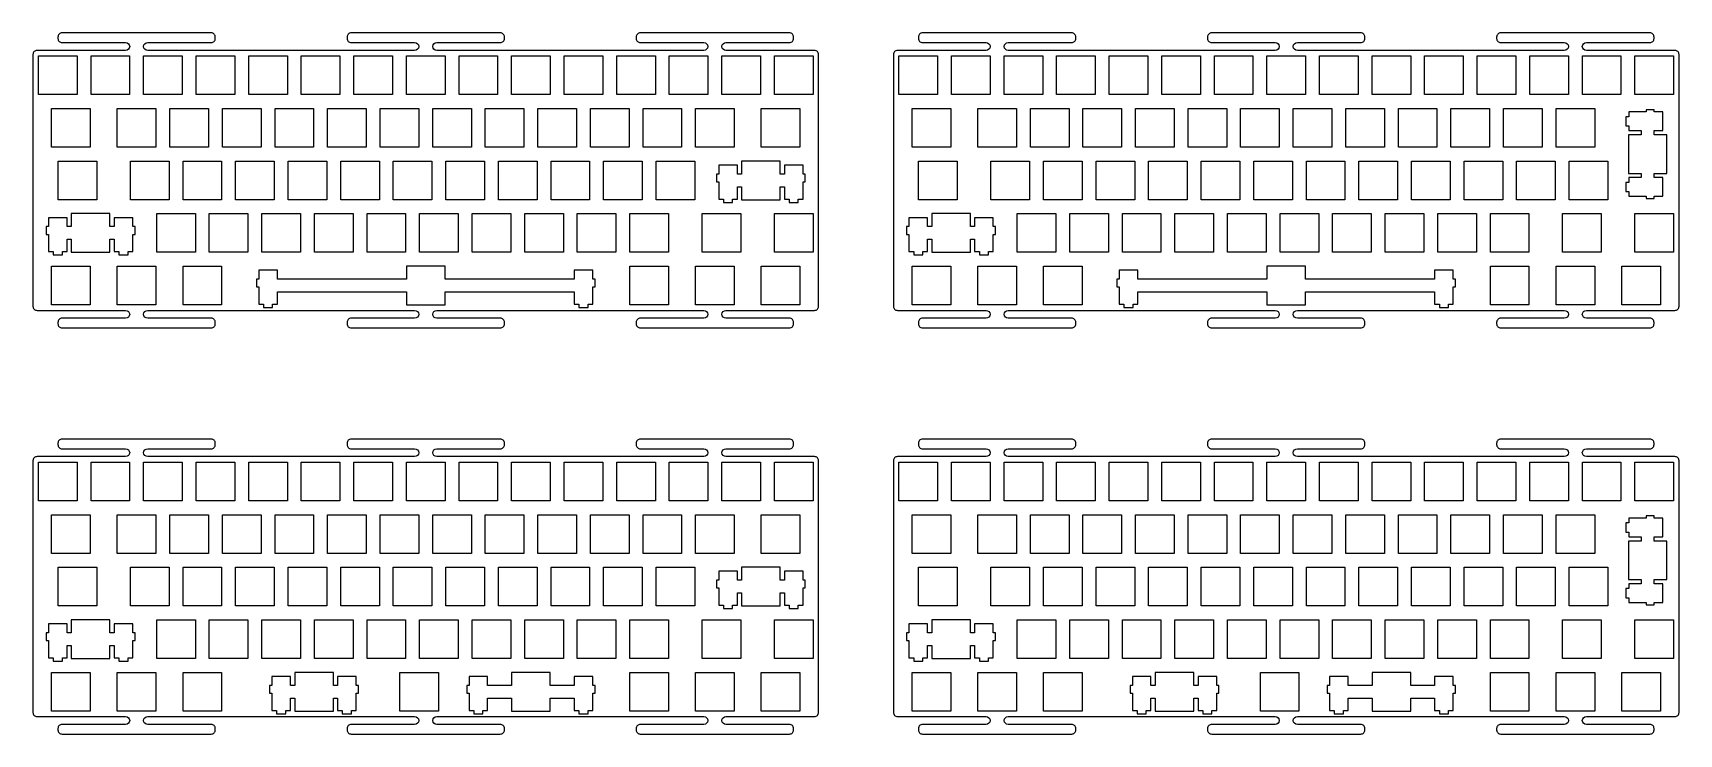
# Model space of a CAD drawing. Extents: x -303 to 932, y -145 to 109.
# Drawn here: x -303 to 293, y -145 to 109 of the extents above; entities that cross this region are included whole.
import ezdxf

# ---------------------------------------------------------------- set-up
doc = ezdxf.new("R2010")
doc.units = 0
doc.header["$MEASUREMENT"] = 0

msp = doc.modelspace()

# ---------------------------------------------------------------- linework, layer by layer
at = {"linetype": 'Continuous'}
for points in [[(-303.19, 55.76), (-303.19, 10.66), (-303.19, 10.16, 0.414214), (-301.69, 8.66), (-269.63, 8.66, -0.399638), (-268.13, 7.23, -0.399638), (-269.63, 5.81), (-292.63, 5.81, 0.414214), (-294.13, 4.31), (-294.13, 3.81, 0.414214), (-292.63, 2.31), (-265.61, 2.31), (-238.59, 2.31, 0.414214), (-237.09, 3.81), (-237.09, 4.31, 0.414214), (-238.59, 5.81), (-261.59, 5.81, -0.399638), (-263.09, 7.23, -0.399638), (-261.59, 8.66), (-164.86, 8.66, -0.399638), (-163.36, 7.23, -0.399638), (-164.86, 5.81), (-187.86, 5.81, 0.414214), (-189.36, 4.31), (-189.36, 3.81, 0.414214), (-187.86, 2.31), (-160.84, 2.31), (-133.82, 2.31, 0.414214), (-132.32, 3.81), (-132.32, 4.31, 0.414214), (-133.82, 5.81), (-156.82, 5.81, -0.399638), (-158.32, 7.23, -0.399638), (-156.82, 8.66), (-60.09, 8.66, -0.399638), (-58.59, 7.23, -0.399638), (-60.09, 5.81), (-83.09, 5.81, 0.414214), (-84.59, 4.31), (-84.59, 3.81, 0.414214), (-83.09, 2.31), (-56.07, 2.31), (-29.05, 2.31, 0.414214), (-27.55, 3.81), (-27.55, 4.31, 0.414214), (-29.05, 5.81), (-52.05, 5.81, -0.399638), (-53.55, 7.23, -0.399638), (-52.05, 8.66), (-19.99, 8.66, 0.414214), (-18.49, 10.16), (-18.49, 55.76), (-18.49, 101.36, 0.414214), (-19.99, 102.86), (-52.05, 102.86, -0.399638), (-53.55, 104.28, -0.399638), (-52.05, 105.71), (-29.05, 105.71, 0.414214), (-27.55, 107.21), (-27.55, 107.71, 0.414214), (-29.05, 109.21), (-56.07, 109.21), (-83.09, 109.21, 0.414214), (-84.59, 107.71), (-84.59, 107.21, 0.414214), (-83.09, 105.71), (-60.09, 105.71, -0.399638), (-58.59, 104.28, -0.399638), (-60.09, 102.86), (-156.82, 102.86, -0.399638), (-158.32, 104.28, -0.399638), (-156.82, 105.71), (-133.82, 105.71, 0.414214), (-132.32, 107.21), (-132.32, 107.71, 0.414214), (-133.82, 109.21), (-160.84, 109.21), (-187.86, 109.21, 0.414214), (-189.36, 107.71), (-189.36, 107.21, 0.414214), (-187.86, 105.71), (-164.86, 105.71, -0.399638), (-163.36, 104.28, -0.399638), (-164.86, 102.86), (-261.59, 102.86, -0.399638), (-263.09, 104.28, -0.399638), (-261.59, 105.71), (-238.59, 105.71, 0.414214), (-237.09, 107.21), (-237.09, 107.71, 0.414214), (-238.59, 109.21), (-265.61, 109.21), (-292.63, 109.21, 0.414214), (-294.13, 107.71), (-294.13, 107.21, 0.414214), (-292.63, 105.71), (-269.63, 105.71, -0.399638), (-268.13, 104.28, -0.399638), (-269.63, 102.86), (-301.69, 102.86, 0.414214), (-303.19, 101.36), (-303.19, 100.86)], [(8.62, 55.76), (8.62, 10.66), (8.62, 10.16, 0.414214), (10.12, 8.66), (42.18, 8.66, -0.399638), (43.68, 7.23, -0.399638), (42.18, 5.81), (19.18, 5.81, 0.414214), (17.68, 4.31), (17.68, 3.81, 0.414214), (19.18, 2.31), (46.2, 2.31), (73.22, 2.31, 0.414214), (74.72, 3.81), (74.72, 4.31, 0.414214), (73.22, 5.81), (50.22, 5.81, -0.399638), (48.72, 7.23, -0.399638), (50.22, 8.66), (146.95, 8.66, -0.399638), (148.45, 7.23, -0.399638), (146.95, 5.81), (123.95, 5.81, 0.414214), (122.45, 4.31), (122.45, 3.81, 0.414214), (123.95, 2.31), (150.97, 2.31), (177.99, 2.31, 0.414214), (179.49, 3.81), (179.49, 4.31, 0.414214), (177.99, 5.81), (154.99, 5.81, -0.399638), (153.49, 7.23, -0.399638), (154.99, 8.66), (251.72, 8.66, -0.399638), (253.22, 7.23, -0.399638), (251.72, 5.81), (228.72, 5.81, 0.414214), (227.22, 4.31), (227.22, 3.81, 0.414214), (228.72, 2.31), (255.74, 2.31), (282.76, 2.31, 0.414214), (284.26, 3.81), (284.26, 4.31, 0.414214), (282.76, 5.81), (259.76, 5.81, -0.399638), (258.26, 7.23, -0.399638), (259.76, 8.66), (291.82, 8.66, 0.414214), (293.32, 10.16), (293.32, 55.76), (293.32, 101.36, 0.414214), (291.82, 102.86), (259.76, 102.86, -0.399638), (258.26, 104.28, -0.399638), (259.76, 105.71), (282.76, 105.71, 0.414214), (284.26, 107.21), (284.26, 107.71, 0.414214), (282.76, 109.21), (255.74, 109.21), (228.72, 109.21, 0.414214), (227.22, 107.71), (227.22, 107.21, 0.414214), (228.72, 105.71), (251.72, 105.71, -0.399638), (253.22, 104.28, -0.399638), (251.72, 102.86), (154.99, 102.86, -0.399638), (153.49, 104.28, -0.399638), (154.99, 105.71), (177.99, 105.71, 0.414214), (179.49, 107.21), (179.49, 107.71, 0.414214), (177.99, 109.21), (150.97, 109.21), (123.95, 109.21, 0.414214), (122.45, 107.71), (122.45, 107.21, 0.414214), (123.95, 105.71), (146.95, 105.71, -0.399638), (148.45, 104.28, -0.399638), (146.95, 102.86), (50.22, 102.86, -0.399638), (48.72, 104.28, -0.399638), (50.22, 105.71), (73.22, 105.71, 0.414214), (74.72, 107.21), (74.72, 107.71, 0.414214), (73.22, 109.21), (46.2, 109.21), (19.18, 109.21, 0.414214), (17.68, 107.71), (17.68, 107.21, 0.414214), (19.18, 105.71), (42.18, 105.71, -0.399638), (43.68, 104.28, -0.399638), (42.18, 102.86), (10.12, 102.86, 0.414214), (8.62, 101.36), (8.62, 100.86)], [(-303.19, -91.44), (-303.19, -136.54), (-303.19, -137.04, 0.414214), (-301.69, -138.54), (-269.63, -138.54, -0.399638), (-268.13, -139.97, -0.399638), (-269.63, -141.39), (-292.63, -141.39, 0.414214), (-294.13, -142.89), (-294.13, -143.39, 0.414214), (-292.63, -144.89), (-265.61, -144.89), (-238.59, -144.89, 0.414214), (-237.09, -143.39), (-237.09, -142.89, 0.414214), (-238.59, -141.39), (-261.59, -141.39, -0.399638), (-263.09, -139.97, -0.399638), (-261.59, -138.54), (-164.86, -138.54, -0.399638), (-163.36, -139.97, -0.399638), (-164.86, -141.39), (-187.86, -141.39, 0.414214), (-189.36, -142.89), (-189.36, -143.39, 0.414214), (-187.86, -144.89), (-160.84, -144.89), (-133.82, -144.89, 0.414214), (-132.32, -143.39), (-132.32, -142.89, 0.414214), (-133.82, -141.39), (-156.82, -141.39, -0.399638), (-158.32, -139.97, -0.399638), (-156.82, -138.54), (-60.09, -138.54, -0.399638), (-58.59, -139.97, -0.399638), (-60.09, -141.39), (-83.09, -141.39, 0.414214), (-84.59, -142.89), (-84.59, -143.39, 0.414214), (-83.09, -144.89), (-56.07, -144.89), (-29.05, -144.89, 0.414214), (-27.55, -143.39), (-27.55, -142.89, 0.414214), (-29.05, -141.39), (-52.05, -141.39, -0.399638), (-53.55, -139.97, -0.399638), (-52.05, -138.54), (-19.99, -138.54, 0.414214), (-18.49, -137.04), (-18.49, -91.44), (-18.49, -45.84, 0.414214), (-19.99, -44.34), (-52.05, -44.34, -0.399638), (-53.55, -42.92, -0.399638), (-52.05, -41.49), (-29.05, -41.49, 0.414214), (-27.55, -39.99), (-27.55, -39.49, 0.414214), (-29.05, -37.99), (-56.07, -37.99), (-83.09, -37.99, 0.414214), (-84.59, -39.49), (-84.59, -39.99, 0.414214), (-83.09, -41.49), (-60.09, -41.49, -0.399638), (-58.59, -42.92, -0.399638), (-60.09, -44.34), (-156.82, -44.34, -0.399638), (-158.32, -42.92, -0.399638), (-156.82, -41.49), (-133.82, -41.49, 0.414214), (-132.32, -39.99), (-132.32, -39.49, 0.414214), (-133.82, -37.99), (-160.84, -37.99), (-187.86, -37.99, 0.414214), (-189.36, -39.49), (-189.36, -39.99, 0.414214), (-187.86, -41.49), (-164.86, -41.49, -0.399638), (-163.36, -42.92, -0.399638), (-164.86, -44.34), (-261.59, -44.34, -0.399638), (-263.09, -42.92, -0.399638), (-261.59, -41.49), (-238.59, -41.49, 0.414214), (-237.09, -39.99), (-237.09, -39.49, 0.414214), (-238.59, -37.99), (-265.61, -37.99), (-292.63, -37.99, 0.414214), (-294.13, -39.49), (-294.13, -39.99, 0.414214), (-292.63, -41.49), (-269.63, -41.49, -0.399638), (-268.13, -42.92, -0.399638), (-269.63, -44.34), (-301.69, -44.34, 0.414214), (-303.19, -45.84), (-303.19, -46.34)], [(8.62, -91.44), (8.62, -136.54), (8.62, -137.04, 0.414214), (10.12, -138.54), (42.18, -138.54, -0.399638), (43.68, -139.97, -0.399638), (42.18, -141.39), (19.18, -141.39, 0.414214), (17.68, -142.89), (17.68, -143.39, 0.414214), (19.18, -144.89), (46.2, -144.89), (73.22, -144.89, 0.414214), (74.72, -143.39), (74.72, -142.89, 0.414214), (73.22, -141.39), (50.22, -141.39, -0.399638), (48.72, -139.97, -0.399638), (50.22, -138.54), (146.95, -138.54, -0.399638), (148.45, -139.97, -0.399638), (146.95, -141.39), (123.95, -141.39, 0.414214), (122.45, -142.89), (122.45, -143.39, 0.414214), (123.95, -144.89), (150.97, -144.89), (177.99, -144.89, 0.414214), (179.49, -143.39), (179.49, -142.89, 0.414214), (177.99, -141.39), (154.99, -141.39, -0.399638), (153.49, -139.97, -0.399638), (154.99, -138.54), (251.72, -138.54, -0.399638), (253.22, -139.97, -0.399638), (251.72, -141.39), (228.72, -141.39, 0.414214), (227.22, -142.89), (227.22, -143.39, 0.414214), (228.72, -144.89), (255.74, -144.89), (282.76, -144.89, 0.414214), (284.26, -143.39), (284.26, -142.89, 0.414214), (282.76, -141.39), (259.76, -141.39, -0.399638), (258.26, -139.97, -0.399638), (259.76, -138.54), (291.82, -138.54, 0.414214), (293.32, -137.04), (293.32, -91.44), (293.32, -45.84, 0.414214), (291.82, -44.34), (259.76, -44.34, -0.399638), (258.26, -42.92, -0.399638), (259.76, -41.49), (282.76, -41.49, 0.414214), (284.26, -39.99), (284.26, -39.49, 0.414214), (282.76, -37.99), (255.74, -37.99), (228.72, -37.99, 0.414214), (227.22, -39.49), (227.22, -39.99, 0.414214), (228.72, -41.49), (251.72, -41.49, -0.399638), (253.22, -42.92, -0.399638), (251.72, -44.34), (154.99, -44.34, -0.399638), (153.49, -42.92, -0.399638), (154.99, -41.49), (177.99, -41.49, 0.414214), (179.49, -39.99), (179.49, -39.49, 0.414214), (177.99, -37.99), (150.97, -37.99), (123.95, -37.99, 0.414214), (122.45, -39.49), (122.45, -39.99, 0.414214), (123.95, -41.49), (146.95, -41.49, -0.399638), (148.45, -42.92, -0.399638), (146.95, -44.34), (50.22, -44.34, -0.399638), (48.72, -42.92, -0.399638), (50.22, -41.49), (73.22, -41.49, 0.414214), (74.72, -39.99), (74.72, -39.49, 0.414214), (73.22, -37.99), (46.2, -37.99), (19.18, -37.99, 0.414214), (17.68, -39.49), (17.68, -39.99, 0.414214), (19.18, -41.49), (42.18, -41.49, -0.399638), (43.68, -42.92, -0.399638), (42.18, -44.34), (10.12, -44.34, 0.414214), (8.62, -45.84), (8.62, -46.34)]]:
    msp.add_lwpolyline(points, format="xyb", close=True, dxfattribs=at)
at = {"color": 0}
for points in [[(-287.19, 100.86), (-287.19, 86.86), (-301.19, 86.86), (-301.19, 100.86)], [(-268.14, 100.86), (-268.14, 86.86), (-282.14, 86.86), (-282.14, 100.86)], [(-249.09, 100.86), (-249.09, 86.86), (-263.09, 86.86), (-263.09, 100.86)], [(-230.04, 100.86), (-230.04, 86.86), (-244.04, 86.86), (-244.04, 100.86)], [(-210.99, 100.86), (-210.99, 86.86), (-224.99, 86.86), (-224.99, 100.86)], [(-191.94, 100.86), (-191.94, 86.86), (-205.94, 86.86), (-205.94, 100.86)], [(-172.89, 100.86), (-172.89, 86.86), (-186.89, 86.86), (-186.89, 100.86)], [(-153.84, 100.86), (-153.84, 86.86), (-167.84, 86.86), (-167.84, 100.86)], [(-134.79, 100.86), (-134.79, 86.86), (-148.79, 86.86), (-148.79, 100.86)], [(-115.74, 100.86), (-115.74, 86.86), (-129.74, 86.86), (-129.74, 100.86)], [(-96.69, 100.86), (-96.69, 86.86), (-110.69, 86.86), (-110.69, 100.86)], [(-77.64, 100.86), (-77.64, 86.86), (-91.64, 86.86), (-91.64, 100.86)], [(-58.59, 100.86), (-58.59, 86.86), (-72.59, 86.86), (-72.59, 100.86)], [(-39.54, 100.86), (-39.54, 86.86), (-53.54, 86.86), (-53.54, 100.86)], [(-20.49, 100.86), (-20.49, 86.86), (-34.49, 86.86), (-34.49, 100.86)], [(24.62, 100.86), (24.62, 86.86), (10.62, 86.86), (10.62, 100.86)], [(10.62, 100.86), (24.62, 100.86), (24.62, 86.86), (10.62, 86.86)], [(29.67, 100.86), (43.67, 100.86), (43.67, 86.86), (29.67, 86.86)], [(48.72, 100.86), (62.72, 100.86), (62.72, 86.86), (48.72, 86.86)], [(67.77, 100.86), (81.77, 100.86), (81.77, 86.86), (67.77, 86.86)], [(86.82, 100.86), (100.82, 100.86), (100.82, 86.86), (86.82, 86.86)], [(105.87, 100.86), (119.87, 100.86), (119.87, 86.86), (105.87, 86.86)], [(124.92, 100.86), (138.92, 100.86), (138.92, 86.86), (124.92, 86.86)], [(143.97, 100.86), (157.97, 100.86), (157.97, 86.86), (143.97, 86.86)], [(163.02, 100.86), (177.02, 100.86), (177.02, 86.86), (163.02, 86.86)], [(182.07, 100.86), (196.07, 100.86), (196.07, 86.86), (182.07, 86.86)], [(201.12, 100.86), (215.12, 100.86), (215.12, 86.86), (201.12, 86.86)], [(220.17, 100.86), (234.17, 100.86), (234.17, 86.86), (220.17, 86.86)], [(239.22, 100.86), (253.22, 100.86), (253.22, 86.86), (239.22, 86.86)], [(258.27, 100.86), (272.27, 100.86), (272.27, 86.86), (258.27, 86.86)], [(277.32, 100.86), (291.32, 100.86), (291.32, 86.86), (277.32, 86.86)], [(-282.43, 81.81), (-282.43, 67.81), (-296.43, 67.81), (-296.43, 81.81)], [(-258.61, 81.81), (-258.61, 67.81), (-272.61, 67.81), (-272.61, 81.81)], [(-239.56, 81.81), (-239.56, 67.81), (-253.56, 67.81), (-253.56, 81.81)], [(-220.51, 81.81), (-220.51, 67.81), (-234.51, 67.81), (-234.51, 81.81)], [(-201.46, 81.81), (-201.46, 67.81), (-215.46, 67.81), (-215.46, 81.81)], [(-182.41, 81.81), (-182.41, 67.81), (-196.41, 67.81), (-196.41, 81.81)], [(-163.36, 81.81), (-163.36, 67.81), (-177.36, 67.81), (-177.36, 81.81)], [(-144.31, 81.81), (-144.31, 67.81), (-158.31, 67.81), (-158.31, 81.81)], [(-125.26, 81.81), (-125.26, 67.81), (-139.26, 67.81), (-139.26, 81.81)], [(-106.21, 81.81), (-106.21, 67.81), (-120.21, 67.81), (-120.21, 81.81)], [(-87.16, 81.81), (-87.16, 67.81), (-101.16, 67.81), (-101.16, 81.81)], [(-68.11, 81.81), (-68.11, 67.81), (-82.11, 67.81), (-82.11, 81.81)], [(-49.06, 81.81), (-49.06, 67.81), (-63.06, 67.81), (-63.06, 81.81)], [(-25.25, 81.81), (-25.25, 67.81), (-39.25, 67.81), (-39.25, 81.81)], [(15.38, 81.81), (29.38, 81.81), (29.38, 67.81), (15.38, 67.81)], [(39.19, 81.81), (53.19, 81.81), (53.19, 67.81), (39.19, 67.81)], [(58.24, 81.81), (72.25, 81.81), (72.25, 67.81), (58.24, 67.81)], [(77.29, 81.81), (91.3, 81.81), (91.3, 67.81), (77.29, 67.81)], [(96.34, 81.81), (110.34, 81.81), (110.34, 67.81), (96.34, 67.81)], [(115.39, 81.81), (129.4, 81.81), (129.4, 67.81), (115.39, 67.81)], [(134.44, 81.81), (148.44, 81.81), (148.44, 67.81), (134.44, 67.81)], [(153.49, 81.81), (167.5, 81.81), (167.5, 67.81), (153.49, 67.81)], [(172.54, 81.81), (186.54, 81.81), (186.54, 67.81), (172.54, 67.81)], [(191.59, 81.81), (205.59, 81.81), (205.59, 67.81), (191.59, 67.81)], [(210.64, 81.81), (224.65, 81.81), (224.65, 67.81), (210.64, 67.81)], [(229.69, 81.81), (243.69, 81.81), (243.69, 67.81), (229.69, 67.81)], [(248.74, 81.81), (262.74, 81.81), (262.74, 67.81), (248.74, 67.81)], [(281.44, 81.38), (281.44, 80.56), (275.17, 80.56), (275.17, 78.83), (273.97, 78.83), (273.97, 75.53), (275.17, 75.53), (275.17, 73.81), (279.64, 73.81), (279.64, 72.28), (274.94, 72.28), (274.94, 58.28), (279.64, 58.28), (279.64, 56.76), (275.17, 56.76), (275.17, 55.03), (273.97, 55.03), (273.97, 51.73), (275.17, 51.73), (275.17, 50.01), (281.44, 50.01), (281.44, 49.18), (284.24, 49.18), (284.24, 50.01), (287.47, 50.01), (287.47, 56.76), (284.24, 56.76), (284.24, 58.28), (288.94, 58.28), (288.94, 72.28), (284.24, 72.28), (284.24, 73.81), (287.47, 73.81), (287.47, 80.56), (284.24, 80.56), (284.24, 81.38)], [(-280.05, 62.76), (-280.05, 48.76), (-294.05, 48.76), (-294.05, 62.76)], [(-253.85, 62.76), (-253.85, 48.76), (-267.85, 48.76), (-267.85, 62.76)], [(-234.8, 62.76), (-234.8, 48.76), (-248.8, 48.76), (-248.8, 62.76)], [(-215.75, 62.76), (-215.75, 48.76), (-229.75, 48.76), (-229.75, 62.76)], [(-196.7, 62.76), (-196.7, 48.76), (-210.7, 48.76), (-210.7, 62.76)], [(-177.65, 62.76), (-177.65, 48.76), (-191.65, 48.76), (-191.65, 62.76)], [(-158.6, 62.76), (-158.6, 48.76), (-172.6, 48.76), (-172.6, 62.76)], [(-139.55, 62.76), (-139.55, 48.76), (-153.55, 48.76), (-153.55, 62.76)], [(-120.5, 62.76), (-120.5, 48.76), (-134.5, 48.76), (-134.5, 62.76)], [(-101.45, 62.76), (-101.45, 48.76), (-115.45, 48.76), (-115.45, 62.76)], [(-82.4, 62.76), (-82.4, 48.76), (-96.4, 48.76), (-96.4, 62.76)], [(-63.35, 62.76), (-63.35, 48.76), (-77.35, 48.76), (-77.35, 62.76)], [(-46.4, 58.06), (-47.92, 58.06), (-47.92, 61.29), (-54.67, 61.29), (-54.67, 58.06), (-55.5, 58.06), (-55.5, 55.26), (-54.67, 55.26), (-54.67, 48.99), (-52.95, 48.99), (-52.95, 47.79), (-49.65, 47.79), (-49.65, 48.99), (-47.92, 48.99), (-47.92, 53.46), (-46.4, 53.46), (-46.4, 48.76), (-32.4, 48.76), (-32.4, 53.46), (-30.87, 53.46), (-30.87, 48.99), (-29.15, 48.99), (-29.15, 47.79), (-25.85, 47.79), (-25.85, 48.99), (-24.12, 48.99), (-24.12, 55.26), (-23.3, 55.26), (-23.3, 58.06), (-24.12, 58.06), (-24.12, 61.29), (-30.87, 61.29), (-30.87, 58.06), (-32.4, 58.06), (-32.4, 62.76), (-46.4, 62.76)], [(17.76, 62.76), (31.76, 62.76), (31.76, 48.76), (17.76, 48.76)], [(43.96, 62.76), (57.96, 62.76), (57.96, 48.76), (43.96, 48.76)], [(63.01, 62.76), (77.01, 62.76), (77.01, 48.76), (63.01, 48.76)], [(82.06, 62.76), (96.06, 62.76), (96.06, 48.76), (82.06, 48.76)], [(101.11, 62.76), (115.11, 62.76), (115.11, 48.76), (101.11, 48.76)], [(120.16, 62.76), (134.16, 62.76), (134.16, 48.76), (120.16, 48.76)], [(139.21, 62.76), (153.21, 62.76), (153.21, 48.76), (139.21, 48.76)], [(158.26, 62.76), (172.26, 62.76), (172.26, 48.76), (158.26, 48.76)], [(177.31, 62.76), (191.31, 62.76), (191.31, 48.76), (177.31, 48.76)], [(196.36, 62.76), (210.36, 62.76), (210.36, 48.76), (196.36, 48.76)], [(215.41, 62.76), (229.41, 62.76), (229.41, 48.76), (215.41, 48.76)], [(234.46, 62.76), (248.46, 62.76), (248.46, 48.76), (234.46, 48.76)], [(253.5, 62.76), (267.51, 62.76), (267.51, 48.76), (253.5, 48.76)], [(-289.28, 39.01), (-290.81, 39.01), (-290.81, 42.24), (-297.56, 42.24), (-297.56, 39.01), (-298.38, 39.01), (-298.38, 36.21), (-297.56, 36.21), (-297.56, 29.94), (-295.83, 29.94), (-295.83, 28.74), (-292.53, 28.74), (-292.53, 29.94), (-290.81, 29.94), (-290.81, 34.41), (-289.28, 34.41), (-289.28, 29.71), (-275.28, 29.71), (-275.28, 34.41), (-273.76, 34.41), (-273.76, 29.94), (-272.03, 29.94), (-272.03, 28.74), (-268.73, 28.74), (-268.73, 29.94), (-267.01, 29.94), (-267.01, 36.21), (-266.18, 36.21), (-266.18, 39.01), (-267.01, 39.01), (-267.01, 42.24), (-273.76, 42.24), (-273.76, 39.01), (-275.28, 39.01), (-275.28, 43.71), (-289.28, 43.71)], [(-244.33, 43.71), (-244.33, 29.71), (-258.33, 29.71), (-258.33, 43.71)], [(-225.28, 43.71), (-225.28, 29.71), (-239.28, 29.71), (-239.28, 43.71)], [(-206.23, 43.71), (-206.23, 29.71), (-220.23, 29.71), (-220.23, 43.71)], [(-187.18, 43.71), (-187.18, 29.71), (-201.18, 29.71), (-201.18, 43.71)], [(-168.13, 43.71), (-168.13, 29.71), (-182.13, 29.71), (-182.13, 43.71)], [(-149.08, 43.71), (-149.08, 29.71), (-163.08, 29.71), (-163.08, 43.71)], [(-130.03, 43.71), (-130.03, 29.71), (-144.03, 29.71), (-144.03, 43.71)], [(-110.98, 43.71), (-110.98, 29.71), (-124.98, 29.71), (-124.98, 43.71)], [(-91.93, 43.71), (-91.93, 29.71), (-105.93, 29.71), (-105.93, 43.71)], [(-72.88, 43.71), (-72.88, 29.71), (-86.88, 29.71), (-86.88, 43.71)], [(-46.68, 43.71), (-46.68, 29.71), (-60.68, 29.71), (-60.68, 43.71)], [(-20.49, 43.71), (-20.49, 29.71), (-34.49, 29.71), (-34.49, 43.71)], [(22.53, 43.71), (22.53, 39.01), (21, 39.01), (21, 42.24), (14.25, 42.24), (14.25, 39.01), (13.42, 39.01), (13.42, 36.21), (14.25, 36.21), (14.25, 29.94), (15.98, 29.94), (15.98, 28.74), (19.28, 28.74), (19.28, 29.94), (21, 29.94), (21, 34.41), (22.53, 34.41), (22.53, 29.71), (36.52, 29.71), (36.52, 34.41), (38.05, 34.41), (38.05, 29.94), (39.78, 29.94), (39.78, 28.74), (43.08, 28.74), (43.08, 29.94), (44.8, 29.94), (44.8, 36.21), (45.63, 36.21), (45.63, 39.01), (44.8, 39.01), (44.8, 42.24), (38.05, 42.24), (38.05, 39.01), (36.52, 39.01), (36.52, 43.71)], [(53.48, 43.71), (67.48, 43.71), (67.48, 29.71), (53.48, 29.71)], [(72.53, 43.71), (86.53, 43.71), (86.53, 29.71), (72.53, 29.71)], [(91.58, 43.71), (105.58, 43.71), (105.58, 29.71), (91.58, 29.71)], [(110.63, 43.71), (124.63, 43.71), (124.63, 29.71), (110.63, 29.71)], [(129.68, 43.71), (143.68, 43.71), (143.68, 29.71), (129.68, 29.71)], [(148.73, 43.71), (162.73, 43.71), (162.73, 29.71), (148.73, 29.71)], [(167.78, 43.71), (181.78, 43.71), (181.78, 29.71), (167.78, 29.71)], [(186.83, 43.71), (200.83, 43.71), (200.83, 29.71), (186.83, 29.71)], [(205.88, 43.71), (219.88, 43.71), (219.88, 29.71), (205.88, 29.71)], [(224.93, 43.71), (238.93, 43.71), (238.93, 29.71), (224.93, 29.71)], [(251.13, 43.71), (265.12, 43.71), (265.12, 29.71), (251.13, 29.71)], [(277.32, 43.71), (291.32, 43.71), (291.32, 29.71), (277.32, 29.71)], [(-282.43, 24.66), (-282.43, 10.66), (-296.43, 10.66), (-296.43, 24.66)], [(-258.61, 24.66), (-258.61, 10.66), (-272.61, 10.66), (-272.61, 24.66)], [(-234.8, 24.66), (-234.8, 10.66), (-248.8, 10.66), (-248.8, 24.66)], [(-167.84, 19.96), (-214.61, 19.96), (-214.61, 23.19), (-221.36, 23.19), (-221.36, 19.96), (-222.19, 19.96), (-222.19, 17.16), (-221.36, 17.16), (-221.36, 10.89), (-219.64, 10.89), (-219.64, 9.69), (-216.34, 9.69), (-216.34, 10.89), (-214.61, 10.89), (-214.61, 15.36), (-167.84, 15.36), (-167.84, 10.66), (-153.84, 10.66), (-153.84, 15.36), (-107.06, 15.36), (-107.06, 10.89), (-105.34, 10.89), (-105.34, 9.69), (-102.04, 9.69), (-102.04, 10.89), (-100.31, 10.89), (-100.31, 17.16), (-99.49, 17.16), (-99.49, 19.96), (-100.31, 19.96), (-100.31, 23.19), (-107.06, 23.19), (-107.06, 19.96), (-153.84, 19.96), (-153.84, 24.66), (-167.84, 24.66)], [(-72.88, 24.66), (-72.88, 10.66), (-86.88, 10.66), (-86.88, 24.66)], [(-49.06, 24.66), (-49.06, 10.66), (-63.06, 10.66), (-63.06, 24.66)], [(-25.25, 24.66), (-25.25, 10.66), (-39.25, 10.66), (-39.25, 24.66)], [(15.38, 24.66), (29.38, 24.66), (29.38, 10.66), (15.38, 10.66)], [(53.19, 24.66), (53.19, 10.66), (39.19, 10.66), (39.19, 24.66)], [(63.01, 24.66), (77.01, 24.66), (77.01, 10.66), (63.01, 10.66)], [(143.97, 24.66), (143.97, 19.96), (97.19, 19.96), (97.19, 23.19), (90.44, 23.19), (90.44, 19.96), (89.62, 19.96), (89.62, 17.16), (90.44, 17.16), (90.44, 10.89), (92.17, 10.89), (92.17, 9.69), (95.47, 9.69), (95.47, 10.89), (97.19, 10.89), (97.19, 15.36), (143.97, 15.36), (143.97, 10.66), (157.97, 10.66), (157.97, 15.36), (204.75, 15.36), (204.75, 10.89), (206.47, 10.89), (206.47, 9.69), (209.77, 9.69), (209.77, 10.89), (211.5, 10.89), (211.5, 17.16), (212.32, 17.16), (212.32, 19.96), (211.5, 19.96), (211.5, 23.19), (204.75, 23.19), (204.75, 19.96), (157.97, 19.96), (157.97, 24.66)], [(224.93, 24.66), (238.93, 24.66), (238.93, 10.66), (224.93, 10.66)], [(262.74, 24.66), (262.74, 10.66), (248.74, 10.66), (248.74, 24.66)], [(272.56, 24.66), (286.56, 24.66), (286.56, 10.66), (272.56, 10.66)], [(-287.19, -46.34), (-287.19, -60.34), (-301.19, -60.34), (-301.19, -46.34)], [(-268.14, -46.34), (-268.14, -60.34), (-282.14, -60.34), (-282.14, -46.34)], [(-249.09, -46.34), (-249.09, -60.34), (-263.09, -60.34), (-263.09, -46.34)], [(-230.04, -46.34), (-230.04, -60.34), (-244.04, -60.34), (-244.04, -46.34)], [(-210.99, -46.34), (-210.99, -60.34), (-224.99, -60.34), (-224.99, -46.34)], [(-191.94, -46.34), (-191.94, -60.34), (-205.94, -60.34), (-205.94, -46.34)], [(-172.89, -46.34), (-172.89, -60.34), (-186.89, -60.34), (-186.89, -46.34)], [(-153.84, -46.34), (-153.84, -60.34), (-167.84, -60.34), (-167.84, -46.34)], [(-134.79, -46.34), (-134.79, -60.34), (-148.79, -60.34), (-148.79, -46.34)], [(-115.74, -46.34), (-115.74, -60.34), (-129.74, -60.34), (-129.74, -46.34)], [(-96.69, -46.34), (-96.69, -60.34), (-110.69, -60.34), (-110.69, -46.34)], [(-77.64, -46.34), (-77.64, -60.34), (-91.64, -60.34), (-91.64, -46.34)], [(-58.59, -46.34), (-58.59, -60.34), (-72.59, -60.34), (-72.59, -46.34)], [(-39.54, -46.34), (-39.54, -60.34), (-53.54, -60.34), (-53.54, -46.34)], [(-20.49, -46.34), (-20.49, -60.34), (-34.49, -60.34), (-34.49, -46.34)], [(24.62, -46.34), (24.62, -60.34), (10.62, -60.34), (10.62, -46.34)], [(10.62, -46.34), (24.62, -46.34), (24.62, -60.34), (10.62, -60.34)], [(29.67, -46.34), (43.67, -46.34), (43.67, -60.34), (29.67, -60.34)], [(48.72, -46.34), (62.72, -46.34), (62.72, -60.34), (48.72, -60.34)], [(67.77, -46.34), (81.77, -46.34), (81.77, -60.34), (67.77, -60.34)], [(86.82, -46.34), (100.82, -46.34), (100.82, -60.34), (86.82, -60.34)], [(105.87, -46.34), (119.87, -46.34), (119.87, -60.34), (105.87, -60.34)], [(124.92, -46.34), (138.92, -46.34), (138.92, -60.34), (124.92, -60.34)], [(143.97, -46.34), (157.97, -46.34), (157.97, -60.34), (143.97, -60.34)], [(163.02, -46.34), (177.02, -46.34), (177.02, -60.34), (163.02, -60.34)], [(182.07, -46.34), (196.07, -46.34), (196.07, -60.34), (182.07, -60.34)], [(201.12, -46.34), (215.12, -46.34), (215.12, -60.34), (201.12, -60.34)], [(220.17, -46.34), (234.17, -46.34), (234.17, -60.34), (220.17, -60.34)], [(239.22, -46.34), (253.22, -46.34), (253.22, -60.34), (239.22, -60.34)], [(258.27, -46.34), (272.27, -46.34), (272.27, -60.34), (258.27, -60.34)], [(277.32, -46.34), (291.32, -46.34), (291.32, -60.34), (277.32, -60.34)], [(-282.43, -65.39), (-282.43, -79.39), (-296.43, -79.39), (-296.43, -65.39)], [(-258.61, -65.39), (-258.61, -79.39), (-272.61, -79.39), (-272.61, -65.39)], [(-239.56, -65.39), (-239.56, -79.39), (-253.56, -79.39), (-253.56, -65.39)], [(-220.51, -65.39), (-220.51, -79.39), (-234.51, -79.39), (-234.51, -65.39)], [(-201.46, -65.39), (-201.46, -79.39), (-215.46, -79.39), (-215.46, -65.39)], [(-182.41, -65.39), (-182.41, -79.39), (-196.41, -79.39), (-196.41, -65.39)], [(-163.36, -65.39), (-163.36, -79.39), (-177.36, -79.39), (-177.36, -65.39)], [(-144.31, -65.39), (-144.31, -79.39), (-158.31, -79.39), (-158.31, -65.39)], [(-125.26, -65.39), (-125.26, -79.39), (-139.26, -79.39), (-139.26, -65.39)], [(-106.21, -65.39), (-106.21, -79.39), (-120.21, -79.39), (-120.21, -65.39)], [(-87.16, -65.39), (-87.16, -79.39), (-101.16, -79.39), (-101.16, -65.39)], [(-68.11, -65.39), (-68.11, -79.39), (-82.11, -79.39), (-82.11, -65.39)], [(-49.06, -65.39), (-49.06, -79.39), (-63.06, -79.39), (-63.06, -65.39)], [(-25.25, -65.39), (-25.25, -79.39), (-39.25, -79.39), (-39.25, -65.39)], [(15.38, -65.39), (29.38, -65.39), (29.38, -79.39), (15.38, -79.39)], [(39.19, -65.39), (53.19, -65.39), (53.19, -79.39), (39.19, -79.39)], [(58.24, -65.39), (72.25, -65.39), (72.25, -79.39), (58.24, -79.39)], [(77.29, -65.39), (91.3, -65.39), (91.3, -79.39), (77.29, -79.39)], [(96.34, -65.39), (110.34, -65.39), (110.34, -79.39), (96.34, -79.39)], [(115.39, -65.39), (129.4, -65.39), (129.4, -79.39), (115.39, -79.39)], [(134.44, -65.39), (148.44, -65.39), (148.44, -79.39), (134.44, -79.39)], [(153.49, -65.39), (167.5, -65.39), (167.5, -79.39), (153.49, -79.39)], [(172.54, -65.39), (186.54, -65.39), (186.54, -79.39), (172.54, -79.39)], [(191.59, -65.39), (205.59, -65.39), (205.59, -79.39), (191.59, -79.39)], [(210.64, -65.39), (224.65, -65.39), (224.65, -79.39), (210.64, -79.39)], [(229.69, -65.39), (243.69, -65.39), (243.69, -79.39), (229.69, -79.39)], [(248.74, -65.39), (262.74, -65.39), (262.74, -79.39), (248.74, -79.39)], [(281.44, -65.82), (281.44, -66.64), (275.17, -66.64), (275.17, -68.37), (273.97, -68.37), (273.97, -71.67), (275.17, -71.67), (275.17, -73.39), (279.64, -73.39), (279.64, -74.92), (274.94, -74.92), (274.94, -88.92), (279.64, -88.92), (279.64, -90.44), (275.17, -90.44), (275.17, -92.17), (273.97, -92.17), (273.97, -95.47), (275.17, -95.47), (275.17, -97.19), (281.44, -97.19), (281.44, -98.02), (284.24, -98.02), (284.24, -97.19), (287.47, -97.19), (287.47, -90.44), (284.24, -90.44), (284.24, -88.92), (288.94, -88.92), (288.94, -74.92), (284.24, -74.92), (284.24, -73.39), (287.47, -73.39), (287.47, -66.64), (284.24, -66.64), (284.24, -65.82)], [(-280.05, -84.44), (-280.05, -98.44), (-294.05, -98.44), (-294.05, -84.44)], [(-253.85, -84.44), (-253.85, -98.44), (-267.85, -98.44), (-267.85, -84.44)], [(-234.8, -84.44), (-234.8, -98.44), (-248.8, -98.44), (-248.8, -84.44)], [(-215.75, -84.44), (-215.75, -98.44), (-229.75, -98.44), (-229.75, -84.44)], [(-196.7, -84.44), (-196.7, -98.44), (-210.7, -98.44), (-210.7, -84.44)], [(-177.65, -84.44), (-177.65, -98.44), (-191.65, -98.44), (-191.65, -84.44)], [(-158.6, -84.44), (-158.6, -98.44), (-172.6, -98.44), (-172.6, -84.44)], [(-139.55, -84.44), (-139.55, -98.44), (-153.55, -98.44), (-153.55, -84.44)], [(-120.5, -84.44), (-120.5, -98.44), (-134.5, -98.44), (-134.5, -84.44)], [(-101.45, -84.44), (-101.45, -98.44), (-115.45, -98.44), (-115.45, -84.44)], [(-82.4, -84.44), (-82.4, -98.44), (-96.4, -98.44), (-96.4, -84.44)], [(-63.35, -84.44), (-63.35, -98.44), (-77.35, -98.44), (-77.35, -84.44)], [(-46.4, -89.14), (-47.92, -89.14), (-47.92, -85.91), (-54.67, -85.91), (-54.67, -89.14), (-55.5, -89.14), (-55.5, -91.94), (-54.67, -91.94), (-54.67, -98.21), (-52.95, -98.21), (-52.95, -99.41), (-49.65, -99.41), (-49.65, -98.21), (-47.92, -98.21), (-47.92, -93.74), (-46.4, -93.74), (-46.4, -98.44), (-32.4, -98.44), (-32.4, -93.74), (-30.87, -93.74), (-30.87, -98.21), (-29.15, -98.21), (-29.15, -99.41), (-25.85, -99.41), (-25.85, -98.21), (-24.12, -98.21), (-24.12, -91.94), (-23.3, -91.94), (-23.3, -89.14), (-24.12, -89.14), (-24.12, -85.91), (-30.87, -85.91), (-30.87, -89.14), (-32.4, -89.14), (-32.4, -84.44), (-46.4, -84.44)], [(17.76, -84.44), (31.76, -84.44), (31.76, -98.44), (17.76, -98.44)], [(43.96, -84.44), (57.96, -84.44), (57.96, -98.44), (43.96, -98.44)], [(63.01, -84.44), (77.01, -84.44), (77.01, -98.44), (63.01, -98.44)], [(82.06, -84.44), (96.06, -84.44), (96.06, -98.44), (82.06, -98.44)], [(101.11, -84.44), (115.11, -84.44), (115.11, -98.44), (101.11, -98.44)], [(120.16, -84.44), (134.16, -84.44), (134.16, -98.44), (120.16, -98.44)], [(139.21, -84.44), (153.21, -84.44), (153.21, -98.44), (139.21, -98.44)], [(158.26, -84.44), (172.26, -84.44), (172.26, -98.44), (158.26, -98.44)], [(177.31, -84.44), (191.31, -84.44), (191.31, -98.44), (177.31, -98.44)], [(196.36, -84.44), (210.36, -84.44), (210.36, -98.44), (196.36, -98.44)], [(215.41, -84.44), (229.41, -84.44), (229.41, -98.44), (215.41, -98.44)], [(234.46, -84.44), (248.46, -84.44), (248.46, -98.44), (234.46, -98.44)], [(253.5, -84.44), (267.51, -84.44), (267.51, -98.44), (253.5, -98.44)], [(-289.28, -108.19), (-290.81, -108.19), (-290.81, -104.96), (-297.56, -104.96), (-297.56, -108.19), (-298.38, -108.19), (-298.38, -110.99), (-297.56, -110.99), (-297.56, -117.26), (-295.83, -117.26), (-295.83, -118.46), (-292.53, -118.46), (-292.53, -117.26), (-290.81, -117.26), (-290.81, -112.79), (-289.28, -112.79), (-289.28, -117.49), (-275.28, -117.49), (-275.28, -112.79), (-273.76, -112.79), (-273.76, -117.26), (-272.03, -117.26), (-272.03, -118.46), (-268.73, -118.46), (-268.73, -117.26), (-267.01, -117.26), (-267.01, -110.99), (-266.18, -110.99), (-266.18, -108.19), (-267.01, -108.19), (-267.01, -104.96), (-273.76, -104.96), (-273.76, -108.19), (-275.28, -108.19), (-275.28, -103.49), (-289.28, -103.49)], [(-244.33, -103.49), (-244.33, -117.49), (-258.33, -117.49), (-258.33, -103.49)], [(-225.28, -103.49), (-225.28, -117.49), (-239.28, -117.49), (-239.28, -103.49)], [(-206.23, -103.49), (-206.23, -117.49), (-220.23, -117.49), (-220.23, -103.49)], [(-187.18, -103.49), (-187.18, -117.49), (-201.18, -117.49), (-201.18, -103.49)], [(-168.13, -103.49), (-168.13, -117.49), (-182.13, -117.49), (-182.13, -103.49)], [(-149.08, -103.49), (-149.08, -117.49), (-163.08, -117.49), (-163.08, -103.49)], [(-130.03, -103.49), (-130.03, -117.49), (-144.03, -117.49), (-144.03, -103.49)], [(-110.98, -103.49), (-110.98, -117.49), (-124.98, -117.49), (-124.98, -103.49)], [(-91.93, -103.49), (-91.93, -117.49), (-105.93, -117.49), (-105.93, -103.49)], [(-72.88, -103.49), (-72.88, -117.49), (-86.88, -117.49), (-86.88, -103.49)], [(-46.68, -103.49), (-46.68, -117.49), (-60.68, -117.49), (-60.68, -103.49)], [(-20.49, -103.49), (-20.49, -117.49), (-34.49, -117.49), (-34.49, -103.49)], [(22.53, -103.49), (22.53, -108.19), (21, -108.19), (21, -104.96), (14.25, -104.96), (14.25, -108.19), (13.42, -108.19), (13.42, -110.99), (14.25, -110.99), (14.25, -117.26), (15.98, -117.26), (15.98, -118.46), (19.28, -118.46), (19.28, -117.26), (21, -117.26), (21, -112.79), (22.53, -112.79), (22.53, -117.49), (36.52, -117.49), (36.52, -112.79), (38.05, -112.79), (38.05, -117.26), (39.78, -117.26), (39.78, -118.46), (43.08, -118.46), (43.08, -117.26), (44.8, -117.26), (44.8, -110.99), (45.63, -110.99), (45.63, -108.19), (44.8, -108.19), (44.8, -104.96), (38.05, -104.96), (38.05, -108.19), (36.52, -108.19), (36.52, -103.49)], [(53.48, -103.49), (67.48, -103.49), (67.48, -117.49), (53.48, -117.49)], [(72.53, -103.49), (86.53, -103.49), (86.53, -117.49), (72.53, -117.49)], [(91.58, -103.49), (105.58, -103.49), (105.58, -117.49), (91.58, -117.49)], [(110.63, -103.49), (124.63, -103.49), (124.63, -117.49), (110.63, -117.49)], [(129.68, -103.49), (143.68, -103.49), (143.68, -117.49), (129.68, -117.49)], [(148.73, -103.49), (162.73, -103.49), (162.73, -117.49), (148.73, -117.49)], [(167.78, -103.49), (181.78, -103.49), (181.78, -117.49), (167.78, -117.49)], [(186.83, -103.49), (200.83, -103.49), (200.83, -117.49), (186.83, -117.49)], [(205.88, -103.49), (219.88, -103.49), (219.88, -117.49), (205.88, -117.49)], [(224.93, -103.49), (238.93, -103.49), (238.93, -117.49), (224.93, -117.49)], [(251.13, -103.49), (265.12, -103.49), (265.12, -117.49), (251.13, -117.49)], [(277.32, -103.49), (291.32, -103.49), (291.32, -117.49), (277.32, -117.49)], [(-282.43, -122.54), (-282.43, -136.54), (-296.43, -136.54), (-296.43, -122.54)], [(-258.61, -122.54), (-258.61, -136.54), (-272.61, -136.54), (-272.61, -122.54)], [(-234.8, -122.54), (-234.8, -136.54), (-248.8, -136.54), (-248.8, -122.54)], [(-208.32, -127.24), (-209.85, -127.24), (-209.85, -124.01), (-216.6, -124.01), (-216.6, -127.24), (-217.42, -127.24), (-217.42, -130.04), (-216.6, -130.04), (-216.6, -136.31), (-214.87, -136.31), (-214.87, -137.51), (-211.57, -137.51), (-211.57, -136.31), (-209.85, -136.31), (-209.85, -131.84), (-208.32, -131.84), (-208.32, -136.54), (-194.32, -136.54), (-194.32, -131.84), (-192.8, -131.84), (-192.8, -136.31), (-191.07, -136.31), (-191.07, -137.51), (-187.77, -137.51), (-187.77, -136.31), (-186.05, -136.31), (-186.05, -130.04), (-185.22, -130.04), (-185.22, -127.24), (-186.05, -127.24), (-186.05, -124.01), (-192.8, -124.01), (-192.8, -127.24), (-194.32, -127.24), (-194.32, -122.54), (-208.32, -122.54)], [(-156.22, -122.54), (-156.22, -136.54), (-170.22, -136.54), (-170.22, -122.54)], [(-115.74, -127.24), (-115.74, -122.54), (-129.74, -122.54), (-129.74, -127.24), (-138.41, -127.24), (-138.41, -124.01), (-145.16, -124.01), (-145.16, -127.24), (-145.99, -127.24), (-145.99, -130.04), (-145.16, -130.04), (-145.16, -136.31), (-143.44, -136.31), (-143.44, -137.51), (-140.14, -137.51), (-140.14, -136.31), (-138.41, -136.31), (-138.41, -131.84), (-129.74, -131.84), (-129.74, -136.54), (-115.74, -136.54), (-115.74, -131.84), (-107.06, -131.84), (-107.06, -136.31), (-105.34, -136.31), (-105.34, -137.51), (-102.04, -137.51), (-102.04, -136.31), (-100.31, -136.31), (-100.31, -130.04), (-99.49, -130.04), (-99.49, -127.24), (-100.31, -127.24), (-100.31, -124.01), (-107.06, -124.01), (-107.06, -127.24)], [(-72.88, -122.54), (-72.88, -136.54), (-86.88, -136.54), (-86.88, -122.54)], [(-49.06, -122.54), (-49.06, -136.54), (-63.06, -136.54), (-63.06, -122.54)], [(-25.25, -122.54), (-25.25, -136.54), (-39.25, -136.54), (-39.25, -122.54)], [(15.38, -122.54), (29.38, -122.54), (29.38, -136.54), (15.38, -136.54)], [(53.19, -122.54), (53.19, -136.54), (39.19, -136.54), (39.19, -122.54)], [(63.01, -122.54), (77.01, -122.54), (77.01, -136.54), (63.01, -136.54)], [(103.49, -127.24), (101.96, -127.24), (101.96, -124.01), (95.21, -124.01), (95.21, -127.24), (94.39, -127.24), (94.39, -130.04), (95.21, -130.04), (95.21, -136.31), (96.94, -136.31), (96.94, -137.51), (100.24, -137.51), (100.24, -136.31), (101.96, -136.31), (101.96, -131.84), (103.49, -131.84), (103.49, -136.54), (117.49, -136.54), (117.49, -131.84), (119.01, -131.84), (119.01, -136.31), (120.74, -136.31), (120.74, -137.51), (124.04, -137.51), (124.04, -136.31), (125.76, -136.31), (125.76, -130.04), (126.59, -130.04), (126.59, -127.24), (125.76, -127.24), (125.76, -124.01), (119.01, -124.01), (119.01, -127.24), (117.49, -127.24), (117.49, -122.54), (103.49, -122.54)], [(155.59, -122.54), (155.59, -136.54), (141.59, -136.54), (141.59, -122.54)], [(196.07, -127.24), (196.07, -122.54), (182.07, -122.54), (182.07, -127.24), (173.4, -127.24), (173.4, -124.01), (166.65, -124.01), (166.65, -127.24), (165.82, -127.24), (165.82, -130.04), (166.65, -130.04), (166.65, -136.31), (168.37, -136.31), (168.37, -137.51), (171.67, -137.51), (171.67, -136.31), (173.4, -136.31), (173.4, -131.84), (182.07, -131.84), (182.07, -136.54), (196.07, -136.54), (196.07, -131.84), (204.75, -131.84), (204.75, -136.31), (206.47, -136.31), (206.47, -137.51), (209.77, -137.51), (209.77, -136.31), (211.5, -136.31), (211.5, -130.04), (212.32, -130.04), (212.32, -127.24), (211.5, -127.24), (211.5, -124.01), (204.75, -124.01), (204.75, -127.24)], [(224.93, -122.54), (238.93, -122.54), (238.93, -136.54), (224.93, -136.54)], [(262.74, -122.54), (262.74, -136.54), (248.74, -136.54), (248.74, -122.54)], [(272.56, -122.54), (286.56, -122.54), (286.56, -136.54), (272.56, -136.54)]]:
    msp.add_lwpolyline(points, close=True, dxfattribs=at)

doc.saveas('drawing.dxf')
